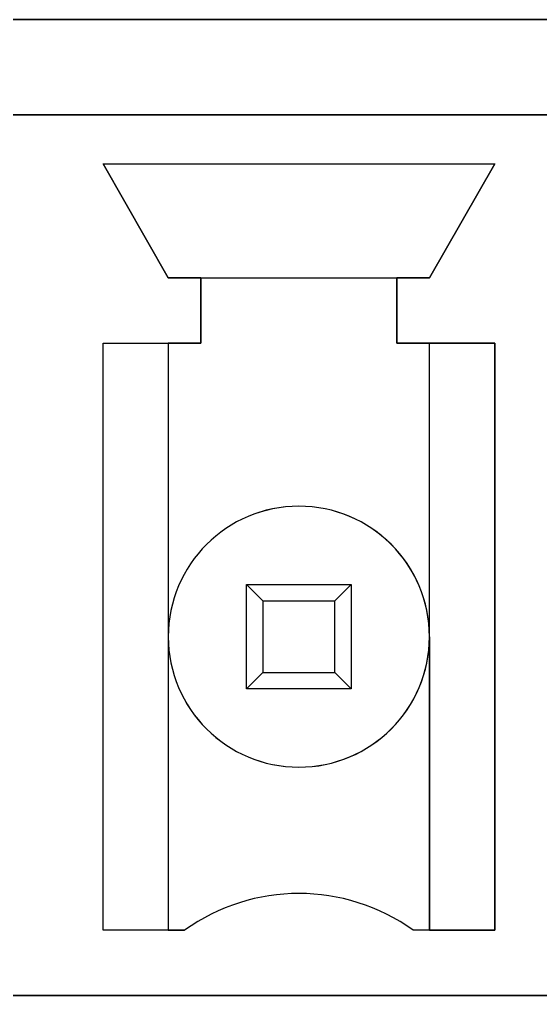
# Model space of a CAD drawing. Header units: millimetres. Extents: x -58 to 58, y -6 to 23.
# Drawn here: x 26.09 to 30.14, y 6.7 to 14.3 of the extents above; entities that cross this region are included whole.
import ezdxf

# ---------------------------------------------------------------- set-up
doc = ezdxf.new("R2010")
doc.units = ezdxf.units.MM
doc.header["$MEASUREMENT"] = 0
doc.layers.add('CL57_ASM', color=7, linetype='CONTINUOUS')

msp = doc.modelspace()

# ---------------------------------------------------------------- linework, layer by layer
at = {"layer": 'CL57_ASM'}
for p, q in [((42.2, 14.3, -1), (-43.8, 14.3, -1)), ((-43.8, 14.3), (42.2, 14.3)), ((-43.8, 14.3), (42.2, 14.3)), ((42.2, 14.3, -1), (-43.8, 14.3, -1)), ((42.2, 14.3, -1), (-43.8, 14.3, -1)), ((-43.8, 14.3), (42.2, 14.3)), ((-43.8, 14.3), (42.2, 14.3)), ((42.2, 14.3, -1), (-43.8, 14.3, -1)), ((42.2, 14.3, -1), (-43.8, 14.3, -1)), ((-43.8, 14.3), (42.2, 14.3)), ((-43.8, 14.3), (42.2, 14.3)), ((42.2, 14.3, -1), (-43.8, 14.3, -1)), ((42.2, 13.558), (10.421, 13.558)), ((10.421, 13.558, -9.144), (42.298, 13.558, -9.144)), ((10.421, 13.558, -9.144), (42.298, 13.558, -9.144)), ((42.2, 13.558), (10.421, 13.558)), ((42.2, 13.558), (10.421, 13.558)), ((10.421, 13.558, -9.144), (42.298, 13.558, -9.144)), ((10.421, 13.558, -9.144), (42.298, 13.558, -9.144)), ((42.2, 13.558), (10.421, 13.558)), ((42.2, 13.558), (10.421, 13.558)), ((10.421, 13.558, -9.144), (42.298, 13.558, -9.144)), ((10.421, 13.558, -9.144), (42.298, 13.558, -9.144)), ((42.2, 13.558), (10.421, 13.558)), ((26.7405, 13.177), (27.2485, 12.288)), ((26.7405, 13.177), (29.7885, 13.177)), ((26.7405, 13.177, -8.128), (29.7885, 13.177, -8.128)), ((26.7405, 13.177), (26.7405, 13.177, -8.128)), ((26.7405, 13.177), (29.7885, 13.177)), ((27.2485, 12.288, -8.128), (26.7405, 13.177, -8.128)), ((26.7405, 13.177, -8.128), (29.7885, 13.177, -8.128)), ((26.7405, 13.177), (26.7405, 13.177, -8.128)), ((26.7405, 13.177), (27.2485, 12.288)), ((27.2485, 12.288, -8.128), (26.7405, 13.177, -8.128)), ((26.7405, 13.177), (27.2485, 12.288)), ((26.7405, 13.177), (29.7885, 13.177)), ((26.7405, 13.177, -8.128), (29.7885, 13.177, -8.128)), ((26.7405, 13.177), (26.7405, 13.177, -8.128)), ((26.7405, 13.177), (29.7885, 13.177)), ((27.2485, 12.288, -8.128), (26.7405, 13.177, -8.128)), ((26.7405, 13.177, -8.128), (29.7885, 13.177, -8.128)), ((26.7405, 13.177), (26.7405, 13.177, -8.128)), ((26.7405, 13.177), (27.2485, 12.288)), ((27.2485, 12.288, -8.128), (26.7405, 13.177, -8.128)), ((26.7405, 13.177), (27.2485, 12.288)), ((26.7405, 13.177), (29.7885, 13.177)), ((26.7405, 13.177, -8.128), (29.7885, 13.177, -8.128)), ((26.7405, 13.177), (26.7405, 13.177, -8.128)), ((26.7405, 13.177), (29.7885, 13.177)), ((27.2485, 12.288, -8.128), (26.7405, 13.177, -8.128)), ((26.7405, 13.177, -8.128), (29.7885, 13.177, -8.128)), ((26.7405, 13.177), (26.7405, 13.177, -8.128)), ((26.7405, 13.177), (27.2485, 12.288)), ((27.2485, 12.288, -8.128), (26.7405, 13.177, -8.128)), ((29.2805, 12.288), (29.7885, 13.177)), ((29.7885, 13.177, -8.128), (29.2805, 12.288, -8.128)), ((29.7885, 13.177, -8.128), (29.2805, 12.288, -8.128)), ((29.2805, 12.288), (29.7885, 13.177)), ((29.2805, 12.288), (29.7885, 13.177)), ((29.7885, 13.177, -8.128), (29.2805, 12.288, -8.128)), ((29.7885, 13.177, -8.128), (29.2805, 12.288, -8.128)), ((29.2805, 12.288), (29.7885, 13.177)), ((29.2805, 12.288), (29.7885, 13.177)), ((29.7885, 13.177, -8.128), (29.2805, 12.288, -8.128)), ((29.7885, 13.177, -8.128), (29.2805, 12.288, -8.128)), ((29.2805, 12.288), (29.7885, 13.177)), ((29.7885, 13.177, -8.128), (29.7885, 13.177)), ((29.7885, 13.177, -8.128), (29.7885, 13.177)), ((29.7885, 13.177, -8.128), (29.7885, 13.177)), ((29.7885, 13.177, -8.128), (29.7885, 13.177)), ((29.7885, 13.177, -8.128), (29.7885, 13.177)), ((29.7885, 13.177, -8.128), (29.7885, 13.177)), ((27.5025, 12.288), (27.2485, 12.288)), ((27.2485, 12.288, -8.128), (29.2805, 12.288, -8.128)), ((27.2485, 12.288, -8.128), (29.2805, 12.288, -8.128)), ((27.2485, 12.288, -8.128), (27.2485, 12.288)), ((27.5025, 12.288), (27.2485, 12.288)), ((27.2485, 12.288, -8.128), (27.2485, 12.288)), ((27.5025, 12.288), (27.2485, 12.288)), ((27.2485, 12.288, -8.128), (29.2805, 12.288, -8.128)), ((27.2485, 12.288, -8.128), (29.2805, 12.288, -8.128)), ((27.2485, 12.288, -8.128), (27.2485, 12.288)), ((27.5025, 12.288), (27.2485, 12.288)), ((27.2485, 12.288, -8.128), (27.2485, 12.288)), ((27.5025, 12.288), (27.2485, 12.288)), ((27.2485, 12.288, -8.128), (29.2805, 12.288, -8.128)), ((27.2485, 12.288, -8.128), (29.2805, 12.288, -8.128)), ((27.2485, 12.288, -8.128), (27.2485, 12.288)), ((27.5025, 12.288), (27.2485, 12.288)), ((27.2485, 12.288, -8.128), (27.2485, 12.288)), ((27.5025, 11.78), (27.5025, 12.288)), ((27.5025, 12.288), (27.5025, 12.288, -6.985)), ((27.5025, 12.288, -6.985), (29.0265, 12.288, -6.985)), ((27.5025, 12.288, -6.985), (29.0265, 12.288, -6.985)), ((27.5025, 12.288, -6.985), (27.5025, 11.78, -6.985)), ((27.5025, 12.288, -6.985), (27.5025, 11.78, -6.985)), ((27.5025, 12.288), (27.5025, 12.288, -6.985)), ((27.5025, 11.78), (27.5025, 12.288)), ((27.5025, 11.78), (27.5025, 12.288)), ((27.5025, 12.288), (27.5025, 12.288, -6.985)), ((27.5025, 12.288, -6.985), (29.0265, 12.288, -6.985)), ((27.5025, 12.288, -6.985), (29.0265, 12.288, -6.985)), ((27.5025, 12.288, -6.985), (27.5025, 11.78, -6.985)), ((27.5025, 12.288, -6.985), (27.5025, 11.78, -6.985)), ((27.5025, 12.288), (27.5025, 12.288, -6.985)), ((27.5025, 11.78), (27.5025, 12.288)), ((27.5025, 11.78), (27.5025, 12.288)), ((27.5025, 12.288), (27.5025, 12.288, -6.985)), ((27.5025, 12.288, -6.985), (29.0265, 12.288, -6.985)), ((27.5025, 12.288, -6.985), (29.0265, 12.288, -6.985)), ((27.5025, 12.288, -6.985), (27.5025, 11.78, -6.985)), ((27.5025, 12.288, -6.985), (27.5025, 11.78, -6.985)), ((27.5025, 12.288), (27.5025, 12.288, -6.985)), ((27.5025, 11.78), (27.5025, 12.288)), ((29.2805, 12.288), (29.0265, 12.288)), ((29.0265, 12.288), (29.0265, 11.78)), ((29.0265, 12.288, -6.985), (29.0265, 12.288)), ((29.2805, 12.288), (29.0265, 12.288)), ((29.0265, 11.78, -6.985), (29.0265, 12.288, -6.985)), ((29.0265, 11.78, -6.985), (29.0265, 12.288, -6.985)), ((29.0265, 12.288, -6.985), (29.0265, 12.288)), ((29.0265, 12.288), (29.0265, 11.78)), ((29.2805, 12.288), (29.0265, 12.288)), ((29.0265, 12.288), (29.0265, 11.78)), ((29.0265, 12.288, -6.985), (29.0265, 12.288)), ((29.2805, 12.288), (29.0265, 12.288)), ((29.0265, 11.78, -6.985), (29.0265, 12.288, -6.985)), ((29.0265, 11.78, -6.985), (29.0265, 12.288, -6.985)), ((29.0265, 12.288, -6.985), (29.0265, 12.288)), ((29.0265, 12.288), (29.0265, 11.78)), ((29.2805, 12.288), (29.0265, 12.288)), ((29.0265, 12.288), (29.0265, 11.78)), ((29.0265, 12.288, -6.985), (29.0265, 12.288)), ((29.2805, 12.288), (29.0265, 12.288)), ((29.0265, 11.78, -6.985), (29.0265, 12.288, -6.985)), ((29.0265, 11.78, -6.985), (29.0265, 12.288, -6.985)), ((29.0265, 12.288, -6.985), (29.0265, 12.288)), ((29.0265, 12.288), (29.0265, 11.78)), ((29.2805, 12.288, -8.128), (29.2805, 12.288)), ((29.2805, 12.288, -8.128), (29.2805, 12.288)), ((29.2805, 12.288, -8.128), (29.2805, 12.288)), ((29.2805, 12.288, -8.128), (29.2805, 12.288)), ((29.2805, 12.288, -8.128), (29.2805, 12.288)), ((29.2805, 12.288, -8.128), (29.2805, 12.288)), ((26.7405, 7.208), (26.7405, 11.78)), ((26.7405, 11.78), (27.5025, 11.78)), ((26.7405, 7.208, -8.128), (26.7405, 11.78, -8.128)), ((26.7405, 11.78, -8.128), (26.7405, 11.78)), ((26.7405, 7.208), (26.7405, 11.78)), ((26.7405, 11.78), (27.5025, 11.78)), ((26.7405, 11.78, -8.128), (27.2485, 11.78, -8.128)), ((26.7405, 11.78, -8.128), (26.7405, 11.78)), ((26.7405, 7.208, -8.128), (26.7405, 11.78, -8.128)), ((26.7405, 11.78, -8.128), (27.2485, 11.78, -8.128)), ((26.7405, 7.208), (26.7405, 11.78)), ((26.7405, 11.78), (27.5025, 11.78)), ((26.7405, 7.208, -8.128), (26.7405, 11.78, -8.128)), ((26.7405, 11.78, -8.128), (26.7405, 11.78)), ((26.7405, 7.208), (26.7405, 11.78)), ((26.7405, 11.78), (27.5025, 11.78)), ((26.7405, 11.78, -8.128), (27.2485, 11.78, -8.128)), ((26.7405, 11.78, -8.128), (26.7405, 11.78)), ((26.7405, 7.208, -8.128), (26.7405, 11.78, -8.128)), ((26.7405, 11.78, -8.128), (27.2485, 11.78, -8.128)), ((26.7405, 7.208), (26.7405, 11.78)), ((26.7405, 11.78), (27.5025, 11.78)), ((26.7405, 7.208, -8.128), (26.7405, 11.78, -8.128)), ((26.7405, 11.78, -8.128), (26.7405, 11.78)), ((26.7405, 7.208), (26.7405, 11.78)), ((26.7405, 11.78), (27.5025, 11.78)), ((26.7405, 11.78, -8.128), (27.2485, 11.78, -8.128)), ((26.7405, 11.78, -8.128), (26.7405, 11.78)), ((26.7405, 7.208, -8.128), (26.7405, 11.78, -8.128)), ((26.7405, 11.78, -8.128), (27.2485, 11.78, -8.128)), ((27.5025, 11.78, -6.985), (27.2485, 11.78, -6.985)), ((27.2485, 11.78, -6.985), (27.2485, 9.494, -6.985)), ((27.5025, 11.78, -6.985), (27.2485, 11.78, -6.985)), ((27.2485, 11.78, -8.128), (27.2485, 11.78, -6.985)), ((27.2485, 11.78, -8.128), (27.2485, 11.78, -6.985)), ((27.2485, 11.78, -6.985), (27.2485, 9.494, -6.985)), ((27.2485, 11.78, -8.128), (27.2485, 7.208, -8.128)), ((27.2485, 11.78, -8.128), (27.2485, 7.208, -8.128)), ((27.5025, 11.78, -6.985), (27.2485, 11.78, -6.985)), ((27.2485, 11.78, -6.985), (27.2485, 9.494, -6.985)), ((27.5025, 11.78, -6.985), (27.2485, 11.78, -6.985)), ((27.2485, 11.78, -8.128), (27.2485, 11.78, -6.985)), ((27.2485, 11.78, -8.128), (27.2485, 11.78, -6.985)), ((27.2485, 11.78, -6.985), (27.2485, 9.494, -6.985)), ((27.2485, 11.78, -8.128), (27.2485, 7.208, -8.128)), ((27.2485, 11.78, -8.128), (27.2485, 7.208, -8.128)), ((27.5025, 11.78, -6.985), (27.2485, 11.78, -6.985)), ((27.2485, 11.78, -6.985), (27.2485, 9.494, -6.985)), ((27.5025, 11.78, -6.985), (27.2485, 11.78, -6.985)), ((27.2485, 11.78, -8.128), (27.2485, 11.78, -6.985)), ((27.2485, 11.78, -8.128), (27.2485, 11.78, -6.985)), ((27.2485, 11.78, -6.985), (27.2485, 9.494, -6.985)), ((27.2485, 11.78, -8.128), (27.2485, 7.208, -8.128)), ((27.2485, 11.78, -8.128), (27.2485, 7.208, -8.128)), ((27.5025, 11.78, -6.985), (27.5025, 11.78)), ((27.5025, 11.78, -6.985), (27.5025, 11.78)), ((27.5025, 11.78, -6.985), (27.5025, 11.78)), ((27.5025, 11.78, -6.985), (27.5025, 11.78)), ((27.5025, 11.78, -6.985), (27.5025, 11.78)), ((27.5025, 11.78, -6.985), (27.5025, 11.78)), ((29.0265, 11.78), (29.7885, 11.78)), ((29.2805, 11.78, -6.985), (29.0265, 11.78, -6.985)), ((29.0265, 11.78), (29.0265, 11.78, -6.985)), ((29.0265, 11.78), (29.7885, 11.78)), ((29.2805, 11.78, -6.985), (29.0265, 11.78, -6.985)), ((29.0265, 11.78), (29.0265, 11.78, -6.985)), ((29.0265, 11.78), (29.7885, 11.78)), ((29.2805, 11.78, -6.985), (29.0265, 11.78, -6.985)), ((29.0265, 11.78), (29.0265, 11.78, -6.985)), ((29.0265, 11.78), (29.7885, 11.78)), ((29.2805, 11.78, -6.985), (29.0265, 11.78, -6.985)), ((29.0265, 11.78), (29.0265, 11.78, -6.985)), ((29.0265, 11.78), (29.7885, 11.78)), ((29.2805, 11.78, -6.985), (29.0265, 11.78, -6.985)), ((29.0265, 11.78), (29.0265, 11.78, -6.985)), ((29.0265, 11.78), (29.7885, 11.78)), ((29.2805, 11.78, -6.985), (29.0265, 11.78, -6.985)), ((29.0265, 11.78), (29.0265, 11.78, -6.985)), ((29.2805, 9.49543, -6.985), (29.2805, 11.78, -6.985)), ((29.2805, 11.78, -8.128), (29.2805, 11.78, -6.985)), ((29.2805, 9.49543, -6.985), (29.2805, 11.78, -6.985)), ((29.2805, 7.208, -8.128), (29.2805, 11.78, -8.128)), ((29.7885, 11.78, -8.128), (29.2805, 11.78, -8.128)), ((29.2805, 7.208, -8.128), (29.2805, 11.78, -8.128)), ((29.7885, 11.78, -8.128), (29.2805, 11.78, -8.128)), ((29.2805, 11.78, -8.128), (29.2805, 11.78, -6.985)), ((29.2805, 9.49543, -6.985), (29.2805, 11.78, -6.985)), ((29.2805, 11.78, -8.128), (29.2805, 11.78, -6.985)), ((29.2805, 9.49543, -6.985), (29.2805, 11.78, -6.985)), ((29.2805, 7.208, -8.128), (29.2805, 11.78, -8.128)), ((29.7885, 11.78, -8.128), (29.2805, 11.78, -8.128)), ((29.2805, 7.208, -8.128), (29.2805, 11.78, -8.128)), ((29.7885, 11.78, -8.128), (29.2805, 11.78, -8.128)), ((29.2805, 11.78, -8.128), (29.2805, 11.78, -6.985)), ((29.2805, 9.49543, -6.985), (29.2805, 11.78, -6.985)), ((29.2805, 11.78, -8.128), (29.2805, 11.78, -6.985)), ((29.2805, 9.49543, -6.985), (29.2805, 11.78, -6.985)), ((29.2805, 7.208, -8.128), (29.2805, 11.78, -8.128)), ((29.7885, 11.78, -8.128), (29.2805, 11.78, -8.128)), ((29.2805, 7.208, -8.128), (29.2805, 11.78, -8.128)), ((29.7885, 11.78, -8.128), (29.2805, 11.78, -8.128)), ((29.2805, 11.78, -8.128), (29.2805, 11.78, -6.985)), ((29.7885, 11.78), (29.7885, 7.208)), ((29.7885, 7.208, -8.128), (29.7885, 11.78, -8.128)), ((29.7885, 11.78, -8.128), (29.7885, 11.78)), ((29.7885, 11.78, -8.128), (29.7885, 11.78)), ((29.7885, 11.78), (29.7885, 7.208)), ((29.7885, 7.208, -8.128), (29.7885, 11.78, -8.128)), ((29.7885, 11.78), (29.7885, 7.208)), ((29.7885, 7.208, -8.128), (29.7885, 11.78, -8.128)), ((29.7885, 11.78, -8.128), (29.7885, 11.78)), ((29.7885, 11.78, -8.128), (29.7885, 11.78)), ((29.7885, 11.78), (29.7885, 7.208)), ((29.7885, 7.208, -8.128), (29.7885, 11.78, -8.128)), ((29.7885, 11.78), (29.7885, 7.208)), ((29.7885, 7.208, -8.128), (29.7885, 11.78, -8.128)), ((29.7885, 11.78, -8.128), (29.7885, 11.78)), ((29.7885, 11.78, -8.128), (29.7885, 11.78)), ((29.7885, 11.78), (29.7885, 7.208)), ((29.7885, 7.208, -8.128), (29.7885, 11.78, -8.128)), ((27.8581, 9.0876, -5.969), (27.8581, 9.9004, -5.969)), ((27.8581, 9.9004, -5.969), (28.6709, 9.9004, -5.969)), ((27.8581, 9.0876, -5.969), (27.8581, 9.9004, -5.969)), ((27.8581, 9.9004, -2.032), (27.8581, 9.9004, -5.969)), ((27.8581, 9.0876, -2.032), (27.8581, 9.9004, -2.032)), ((27.8581, 9.9004, -2.032), (27.8581, 9.9004, -5.969)), ((27.8581, 9.9004, -2.032), (28.6709, 9.9004, -2.032)), ((27.8581, 9.9004, -5.969), (28.6709, 9.9004, -5.969)), ((27.8581, 9.9004, -2.032), (28.6709, 9.9004, -2.032)), ((27.8581, 9.9004, -2.032), (27.9851, 9.7734, -1.27)), ((27.8581, 9.0876, -2.032), (27.8581, 9.9004, -2.032)), ((27.8581, 9.9004, -2.032), (27.9851, 9.7734, -1.27)), ((27.8581, 9.0876, -5.969), (27.8581, 9.9004, -5.969)), ((27.8581, 9.9004, -5.969), (28.6709, 9.9004, -5.969)), ((27.8581, 9.0876, -5.969), (27.8581, 9.9004, -5.969)), ((27.8581, 9.9004, -2.032), (27.8581, 9.9004, -5.969)), ((27.8581, 9.0876, -2.032), (27.8581, 9.9004, -2.032)), ((27.8581, 9.9004, -2.032), (27.8581, 9.9004, -5.969)), ((27.8581, 9.9004, -2.032), (28.6709, 9.9004, -2.032)), ((27.8581, 9.9004, -5.969), (28.6709, 9.9004, -5.969)), ((27.8581, 9.9004, -2.032), (28.6709, 9.9004, -2.032)), ((27.8581, 9.9004, -2.032), (27.9851, 9.7734, -1.27)), ((27.8581, 9.0876, -2.032), (27.8581, 9.9004, -2.032)), ((27.8581, 9.9004, -2.032), (27.9851, 9.7734, -1.27)), ((27.8581, 9.0876, -5.969), (27.8581, 9.9004, -5.969)), ((27.8581, 9.9004, -5.969), (28.6709, 9.9004, -5.969)), ((27.8581, 9.0876, -5.969), (27.8581, 9.9004, -5.969)), ((27.8581, 9.9004, -2.032), (27.8581, 9.9004, -5.969)), ((27.8581, 9.0876, -2.032), (27.8581, 9.9004, -2.032)), ((27.8581, 9.9004, -2.032), (27.8581, 9.9004, -5.969)), ((27.8581, 9.9004, -2.032), (28.6709, 9.9004, -2.032)), ((27.8581, 9.9004, -5.969), (28.6709, 9.9004, -5.969)), ((27.8581, 9.9004, -2.032), (28.6709, 9.9004, -2.032)), ((27.8581, 9.9004, -2.032), (27.9851, 9.7734, -1.27)), ((27.8581, 9.0876, -2.032), (27.8581, 9.9004, -2.032)), ((27.8581, 9.9004, -2.032), (27.9851, 9.7734, -1.27)), ((28.5439, 9.7734, -1.27), (28.6709, 9.9004, -2.032)), ((28.5439, 9.7734, -1.27), (28.6709, 9.9004, -2.032)), ((28.5439, 9.7734, -1.27), (28.6709, 9.9004, -2.032)), ((28.5439, 9.7734, -1.27), (28.6709, 9.9004, -2.032)), ((28.5439, 9.7734, -1.27), (28.6709, 9.9004, -2.032)), ((28.5439, 9.7734, -1.27), (28.6709, 9.9004, -2.032)), ((28.6709, 9.9004, -5.969), (28.6709, 9.0876, -5.969)), ((28.6709, 9.9004, -5.969), (28.6709, 9.9004, -2.032)), ((28.6709, 9.9004, -2.032), (28.6709, 9.0876, -2.032)), ((28.6709, 9.9004, -5.969), (28.6709, 9.0876, -5.969)), ((28.6709, 9.9004, -5.969), (28.6709, 9.9004, -2.032)), ((28.6709, 9.9004, -2.032), (28.6709, 9.0876, -2.032)), ((28.6709, 9.9004, -5.969), (28.6709, 9.0876, -5.969)), ((28.6709, 9.9004, -5.969), (28.6709, 9.9004, -2.032)), ((28.6709, 9.9004, -2.032), (28.6709, 9.0876, -2.032)), ((28.6709, 9.9004, -5.969), (28.6709, 9.0876, -5.969)), ((28.6709, 9.9004, -5.969), (28.6709, 9.9004, -2.032)), ((28.6709, 9.9004, -2.032), (28.6709, 9.0876, -2.032)), ((28.6709, 9.9004, -5.969), (28.6709, 9.0876, -5.969)), ((28.6709, 9.9004, -5.969), (28.6709, 9.9004, -2.032)), ((28.6709, 9.9004, -2.032), (28.6709, 9.0876, -2.032)), ((28.6709, 9.9004, -5.969), (28.6709, 9.0876, -5.969)), ((28.6709, 9.9004, -5.969), (28.6709, 9.9004, -2.032)), ((28.6709, 9.9004, -2.032), (28.6709, 9.0876, -2.032)), ((27.9851, 9.7734, -1.27), (28.5439, 9.7734, -1.27)), ((27.9851, 9.7734, -1.27), (27.9851, 9.2146, -1.27)), ((27.9851, 9.7734, -1.27), (28.5439, 9.7734, -1.27)), ((27.9851, 9.7734, -1.27), (27.9851, 9.2146, -1.27)), ((27.9851, 9.7734, -1.27), (28.5439, 9.7734, -1.27)), ((27.9851, 9.7734, -1.27), (27.9851, 9.2146, -1.27)), ((27.9851, 9.7734, -1.27), (28.5439, 9.7734, -1.27)), ((27.9851, 9.7734, -1.27), (27.9851, 9.2146, -1.27)), ((27.9851, 9.7734, -1.27), (28.5439, 9.7734, -1.27)), ((27.9851, 9.7734, -1.27), (27.9851, 9.2146, -1.27)), ((27.9851, 9.7734, -1.27), (28.5439, 9.7734, -1.27)), ((27.9851, 9.7734, -1.27), (27.9851, 9.2146, -1.27)), ((28.5439, 9.2146, -1.27), (28.5439, 9.7734, -1.27)), ((28.5439, 9.2146, -1.27), (28.5439, 9.7734, -1.27)), ((28.5439, 9.2146, -1.27), (28.5439, 9.7734, -1.27)), ((28.5439, 9.2146, -1.27), (28.5439, 9.7734, -1.27)), ((28.5439, 9.2146, -1.27), (28.5439, 9.7734, -1.27)), ((28.5439, 9.2146, -1.27), (28.5439, 9.7734, -1.27)), ((27.2485, 9.494, -6.985), (27.2485, 7.208, -6.985)), ((27.2485, 9.494, -6.985), (27.2485, 7.208, -6.985)), ((27.2485, 9.494, -5.969), (27.2485, 9.494, -6.985)), ((27.2485, 9.494, -5.969), (27.2485, 9.494, -6.985)), ((27.2485, 9.494, -6.985), (27.2485, 7.208, -6.985)), ((27.2485, 9.494, -6.985), (27.2485, 7.208, -6.985)), ((27.2485, 9.494, -5.969), (27.2485, 9.494, -6.985)), ((27.2485, 9.494, -5.969), (27.2485, 9.494, -6.985)), ((27.2485, 9.494, -6.985), (27.2485, 7.208, -6.985)), ((27.2485, 9.494, -6.985), (27.2485, 7.208, -6.985)), ((27.2485, 9.494, -5.969), (27.2485, 9.494, -6.985)), ((27.2485, 9.494, -5.969), (27.2485, 9.494, -6.985)), ((29.2805, 9.494, -6.985), (29.2805, 9.494, -5.969)), ((29.2805, 9.494, -6.985), (29.2805, 9.494, -5.969)), ((29.2805, 9.494, -6.985), (29.2805, 9.494, -5.969)), ((29.2805, 9.494, -6.985), (29.2805, 9.494, -5.969)), ((29.2805, 9.494, -6.985), (29.2805, 9.494, -5.969)), ((29.2805, 9.494, -6.985), (29.2805, 9.494, -5.969)), ((29.2805, 9.49257, -6.985), (29.2805, 7.208, -6.985)), ((29.2805, 9.49257, -6.985), (29.2805, 7.208, -6.985)), ((29.2805, 9.49257, -6.985), (29.2805, 7.208, -6.985)), ((29.2805, 9.49257, -6.985), (29.2805, 7.208, -6.985)), ((29.2805, 9.49257, -6.985), (29.2805, 7.208, -6.985)), ((29.2805, 9.49257, -6.985), (29.2805, 7.208, -6.985)), ((27.9851, 9.2146, -1.27), (27.8581, 9.0876, -2.032)), ((27.9851, 9.2146, -1.27), (27.8581, 9.0876, -2.032)), ((27.9851, 9.2146, -1.27), (27.8581, 9.0876, -2.032)), ((27.9851, 9.2146, -1.27), (27.8581, 9.0876, -2.032)), ((27.9851, 9.2146, -1.27), (27.8581, 9.0876, -2.032)), ((27.9851, 9.2146, -1.27), (27.8581, 9.0876, -2.032)), ((27.9851, 9.2146, -1.27), (28.5439, 9.2146, -1.27)), ((27.9851, 9.2146, -1.27), (28.5439, 9.2146, -1.27)), ((27.9851, 9.2146, -1.27), (28.5439, 9.2146, -1.27)), ((27.9851, 9.2146, -1.27), (28.5439, 9.2146, -1.27)), ((27.9851, 9.2146, -1.27), (28.5439, 9.2146, -1.27)), ((27.9851, 9.2146, -1.27), (28.5439, 9.2146, -1.27)), ((28.5439, 9.2146, -1.27), (28.6709, 9.0876, -2.032)), ((28.5439, 9.2146, -1.27), (28.6709, 9.0876, -2.032)), ((28.5439, 9.2146, -1.27), (28.6709, 9.0876, -2.032)), ((28.5439, 9.2146, -1.27), (28.6709, 9.0876, -2.032)), ((28.5439, 9.2146, -1.27), (28.6709, 9.0876, -2.032)), ((28.5439, 9.2146, -1.27), (28.6709, 9.0876, -2.032)), ((28.6709, 9.0876, -5.969), (27.8581, 9.0876, -5.969)), ((28.6709, 9.0876, -5.969), (27.8581, 9.0876, -5.969)), ((27.8581, 9.0876, -2.032), (27.8581, 9.0876, -5.969)), ((28.6709, 9.0876, -2.032), (27.8581, 9.0876, -2.032)), ((27.8581, 9.0876, -2.032), (27.8581, 9.0876, -5.969)), ((28.6709, 9.0876, -2.032), (27.8581, 9.0876, -2.032)), ((28.6709, 9.0876, -5.969), (27.8581, 9.0876, -5.969)), ((28.6709, 9.0876, -5.969), (27.8581, 9.0876, -5.969)), ((27.8581, 9.0876, -2.032), (27.8581, 9.0876, -5.969)), ((28.6709, 9.0876, -2.032), (27.8581, 9.0876, -2.032)), ((27.8581, 9.0876, -2.032), (27.8581, 9.0876, -5.969)), ((28.6709, 9.0876, -2.032), (27.8581, 9.0876, -2.032)), ((28.6709, 9.0876, -5.969), (27.8581, 9.0876, -5.969)), ((28.6709, 9.0876, -5.969), (27.8581, 9.0876, -5.969)), ((27.8581, 9.0876, -2.032), (27.8581, 9.0876, -5.969)), ((28.6709, 9.0876, -2.032), (27.8581, 9.0876, -2.032)), ((27.8581, 9.0876, -2.032), (27.8581, 9.0876, -5.969)), ((28.6709, 9.0876, -2.032), (27.8581, 9.0876, -2.032)), ((28.6709, 9.0876, -2.032), (28.6709, 9.0876, -5.969)), ((28.6709, 9.0876, -2.032), (28.6709, 9.0876, -5.969)), ((28.6709, 9.0876, -2.032), (28.6709, 9.0876, -5.969)), ((28.6709, 9.0876, -2.032), (28.6709, 9.0876, -5.969)), ((28.6709, 9.0876, -2.032), (28.6709, 9.0876, -5.969)), ((28.6709, 9.0876, -2.032), (28.6709, 9.0876, -5.969)), ((27.3755, 7.208), (26.7405, 7.208)), ((27.2485, 7.208, -8.128), (26.7405, 7.208, -8.128)), ((26.7405, 7.208, -8.128), (26.7405, 7.208)), ((27.3755, 7.208), (26.7405, 7.208)), ((26.7405, 7.208, -8.128), (26.7405, 7.208)), ((27.2485, 7.208, -8.128), (26.7405, 7.208, -8.128)), ((27.3755, 7.208), (26.7405, 7.208)), ((27.2485, 7.208, -8.128), (26.7405, 7.208, -8.128)), ((26.7405, 7.208, -8.128), (26.7405, 7.208)), ((27.3755, 7.208), (26.7405, 7.208)), ((26.7405, 7.208, -8.128), (26.7405, 7.208)), ((27.2485, 7.208, -8.128), (26.7405, 7.208, -8.128)), ((27.3755, 7.208), (26.7405, 7.208)), ((27.2485, 7.208, -8.128), (26.7405, 7.208, -8.128)), ((26.7405, 7.208, -8.128), (26.7405, 7.208)), ((27.3755, 7.208), (26.7405, 7.208)), ((26.7405, 7.208, -8.128), (26.7405, 7.208)), ((27.2485, 7.208, -8.128), (26.7405, 7.208, -8.128)), ((27.2485, 7.208, -6.985), (27.3755, 7.208, -6.985)), ((27.2485, 7.208, -6.985), (27.3755, 7.208, -6.985)), ((27.2485, 7.208, -6.985), (27.2485, 7.208, -8.128)), ((27.2485, 7.208, -6.985), (27.2485, 7.208, -8.128)), ((27.2485, 7.208, -6.985), (27.3755, 7.208, -6.985)), ((27.2485, 7.208, -6.985), (27.3755, 7.208, -6.985)), ((27.2485, 7.208, -6.985), (27.2485, 7.208, -8.128)), ((27.2485, 7.208, -6.985), (27.2485, 7.208, -8.128)), ((27.2485, 7.208, -6.985), (27.3755, 7.208, -6.985)), ((27.2485, 7.208, -6.985), (27.3755, 7.208, -6.985)), ((27.2485, 7.208, -6.985), (27.2485, 7.208, -8.128)), ((27.2485, 7.208, -6.985), (27.2485, 7.208, -8.128)), ((27.3755, 7.208, -6.985), (27.3755, 7.208)), ((27.3755, 7.208, -6.985), (27.3755, 7.208)), ((27.3755, 7.208, -6.985), (27.3755, 7.208)), ((27.3755, 7.208, -6.985), (27.3755, 7.208)), ((27.3755, 7.208, -6.985), (27.3755, 7.208)), ((27.3755, 7.208, -6.985), (27.3755, 7.208)), ((29.7885, 7.208), (29.1535, 7.208)), ((29.2805, 7.208, -6.985), (29.1535, 7.208, -6.985)), ((29.1535, 7.208, -6.985), (29.1535, 7.208)), ((29.7885, 7.208), (29.1535, 7.208)), ((29.1535, 7.208, -6.985), (29.1535, 7.208)), ((29.2805, 7.208, -6.985), (29.1535, 7.208, -6.985)), ((29.7885, 7.208), (29.1535, 7.208)), ((29.2805, 7.208, -6.985), (29.1535, 7.208, -6.985)), ((29.1535, 7.208, -6.985), (29.1535, 7.208)), ((29.7885, 7.208), (29.1535, 7.208)), ((29.1535, 7.208, -6.985), (29.1535, 7.208)), ((29.2805, 7.208, -6.985), (29.1535, 7.208, -6.985)), ((29.7885, 7.208), (29.1535, 7.208)), ((29.2805, 7.208, -6.985), (29.1535, 7.208, -6.985)), ((29.1535, 7.208, -6.985), (29.1535, 7.208)), ((29.7885, 7.208), (29.1535, 7.208)), ((29.1535, 7.208, -6.985), (29.1535, 7.208)), ((29.2805, 7.208, -6.985), (29.1535, 7.208, -6.985)), ((29.2805, 7.208, -6.985), (29.2805, 7.208, -8.128)), ((29.2805, 7.208, -8.128), (29.7885, 7.208, -8.128)), ((29.2805, 7.208, -8.128), (29.7885, 7.208, -8.128)), ((29.2805, 7.208, -6.985), (29.2805, 7.208, -8.128)), ((29.2805, 7.208, -6.985), (29.2805, 7.208, -8.128)), ((29.2805, 7.208, -8.128), (29.7885, 7.208, -8.128)), ((29.2805, 7.208, -8.128), (29.7885, 7.208, -8.128)), ((29.2805, 7.208, -6.985), (29.2805, 7.208, -8.128)), ((29.2805, 7.208, -6.985), (29.2805, 7.208, -8.128)), ((29.2805, 7.208, -8.128), (29.7885, 7.208, -8.128)), ((29.2805, 7.208, -8.128), (29.7885, 7.208, -8.128)), ((29.2805, 7.208, -6.985), (29.2805, 7.208, -8.128)), ((29.7885, 7.208, -8.128), (29.7885, 7.208)), ((29.7885, 7.208, -8.128), (29.7885, 7.208)), ((29.7885, 7.208, -8.128), (29.7885, 7.208)), ((29.7885, 7.208, -8.128), (29.7885, 7.208)), ((29.7885, 7.208, -8.128), (29.7885, 7.208)), ((29.7885, 7.208, -8.128), (29.7885, 7.208)), ((47.5, 6.7, -64.7), (-47.5, 6.7, -64.7)), ((47.5, 6.7, -64.7), (-47.5, 6.7, -64.7)), ((47.5, 6.7, -64.7), (-47.5, 6.7, -64.7)), ((47.5, 6.7, -64.7), (-47.5, 6.7, -64.7)), ((47.5, 6.7, -64.7), (-47.5, 6.7, -64.7)), ((47.5, 6.7, -64.7), (-47.5, 6.7, -64.7)), ((10.421, 6.7), (42.2, 6.7)), ((42.298, 6.7, -2), (10.421, 6.7, -2)), ((10.421, 6.7, -9.144), (42.298, 6.7, -9.144)), ((10.421, 6.7, -9.144), (42.298, 6.7, -9.144)), ((42.298, 6.7, -2), (10.421, 6.7, -2)), ((10.421, 6.7), (42.2, 6.7)), ((10.421, 6.7), (42.2, 6.7)), ((42.298, 6.7, -2), (10.421, 6.7, -2)), ((10.421, 6.7, -9.144), (42.298, 6.7, -9.144)), ((10.421, 6.7, -9.144), (42.298, 6.7, -9.144)), ((42.298, 6.7, -2), (10.421, 6.7, -2)), ((10.421, 6.7), (42.2, 6.7)), ((10.421, 6.7), (42.2, 6.7)), ((42.298, 6.7, -2), (10.421, 6.7, -2)), ((10.421, 6.7, -9.144), (42.298, 6.7, -9.144)), ((10.421, 6.7, -9.144), (42.298, 6.7, -9.144)), ((42.298, 6.7, -2), (10.421, 6.7, -2)), ((10.421, 6.7), (42.2, 6.7))]:
    msp.add_line(p, q, dxfattribs=at)
for centre, radius, start, end in [((28.2645, 9.494, -6.985), 1.016, 0.0804838, 180), ((28.2645, 9.494, -6.985), 1.016, 0.0804838, 180), ((28.2645, 9.494, -5.969), 1.016, 0, 180), ((28.2645, 9.494, -5.969), 1.016, 0, 180), ((28.2645, 9.494, -6.985), 1.016, 0.0804838, 180), ((28.2645, 9.494, -6.985), 1.016, 0.0804838, 180), ((28.2645, 9.494, -5.969), 1.016, 0, 180), ((28.2645, 9.494, -5.969), 1.016, 0, 180), ((28.2645, 9.494, -6.985), 1.016, 0.0804838, 180), ((28.2645, 9.494, -6.985), 1.016, 0.0804838, 180), ((28.2645, 9.494, -5.969), 1.016, 0, 180), ((28.2645, 9.494, -5.969), 1.016, 0, 180), ((28.2645, 9.494, -6.985), 1.016, 180, -0.0804838), ((28.2645, 9.494, -5.969), 1.016, 180, 0), ((28.2645, 9.494, -6.985), 1.016, 180, -0.0804838), ((28.2645, 9.494, -5.969), 1.016, 180, 0), ((28.2645, 9.494, -6.985), 1.016, 180, -0.0804838), ((28.2645, 9.494, -5.969), 1.016, 180, 0), ((28.2645, 9.494, -6.985), 1.016, 180, -0.0804838), ((28.2645, 9.494, -5.969), 1.016, 180, 0), ((28.2645, 9.494, -6.985), 1.016, 180, -0.0804838), ((28.2645, 9.494, -5.969), 1.016, 180, 0), ((28.2645, 9.494, -6.985), 1.016, 180, -0.0804838), ((28.2645, 9.494, -5.969), 1.016, 180, 0), ((28.2645, 5.97016), 1.524, 54.3147, 125.685), ((28.2645, 5.97016, -6.985), 1.524, 54.3147, 125.685), ((28.2645, 5.97016), 1.524, 54.3147, 125.685), ((28.2645, 5.97016, -6.985), 1.524, 54.3147, 125.685), ((28.2645, 5.97016), 1.524, 54.3147, 125.685), ((28.2645, 5.97016, -6.985), 1.524, 54.3147, 125.685), ((28.2645, 5.97016), 1.524, 54.3147, 125.685), ((28.2645, 5.97016, -6.985), 1.524, 54.3147, 125.685), ((28.2645, 5.97016), 1.524, 54.3147, 125.685), ((28.2645, 5.97016, -6.985), 1.524, 54.3147, 125.685), ((28.2645, 5.97016), 1.524, 54.3147, 125.685), ((28.2645, 5.97016, -6.985), 1.524, 54.3147, 125.685)]:
    msp.add_arc(centre, radius, start, end, dxfattribs=at)

doc.saveas('drawing.dxf')
